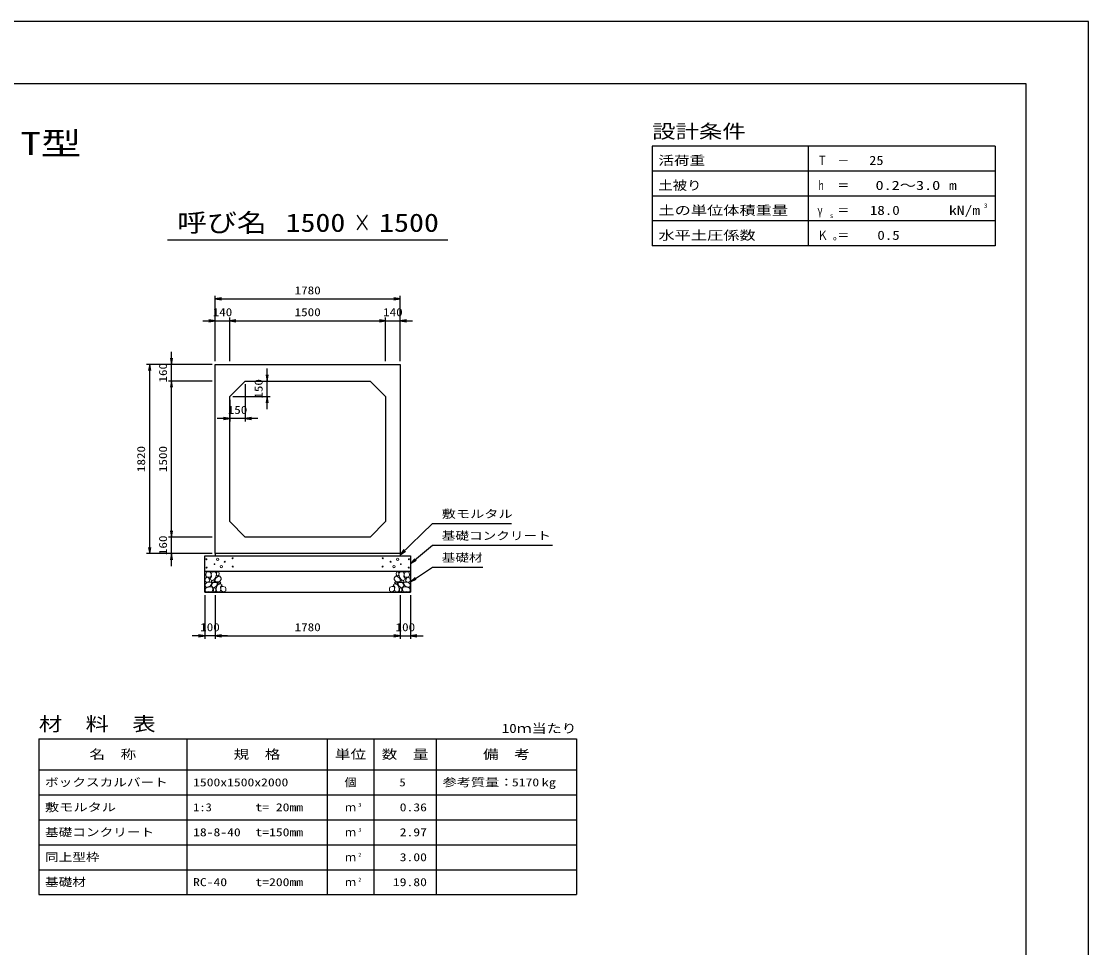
# Model space of a CAD drawing. Units: millimetres at full size. Extents: x 0 to 25230, y 0 to 17820.
# Drawn here: x 14960 to 25230, y 8910 to 17820 of the extents above; entities that cross this region are included whole.
import ezdxf
from ezdxf.enums import TextEntityAlignment as Align

# ---------------------------------------------------------------- set-up
doc = ezdxf.new("R2010")
doc.units = ezdxf.units.MM
for name, color, linetype, lineweight in [('D-DCR-HCHn', 4, 'Continuous', 9), ('D-MTR-FRAM', 7, 'Continuous', 25), ('D-MTR-LINE', 7, 'Continuous', 25), ('D-STR-DIM', 7, 'Continuous', 25), ('D-STR-STRn', 1, 'Continuous', 25), ('D-STR-TXT', 7, 'Continuous', 25), ('D-TTL', 2, 'Continuous', 25), ('D-TTL-FRAM', 2, 'Continuous', 25), ('D-TTL-LINE', 7, 'Continuous', 25), ('D-TTL-TXT', 7, 'Continuous', 25)]:
    doc.layers.add(name, color=color, linetype=linetype, lineweight=lineweight)
doc.layers.add('D-MTR', color=7, linetype='Continuous')
doc.layers.add('D-MTR-TXT', color=7, linetype='Continuous')
doc.styles.add('ＭＳ ゴシック', font='')
doc.styles.get('ＭＳ ゴシック').set_extended_font_data('MS Gothic')

# ---------------------------------------------------------------- blocks, each defined once
blk = doc.blocks.new('open_arrow')
at = {"color": 0, "linetype": 'Continuous', "lineweight": -2}
blk.add_lwpolyline([(7.5, 1.25), (0, 0), (7.5, -1.25)], dxfattribs=at)

msp = doc.modelspace()

# ---------------------------------------------------------------- linework, layer by layer
at = {"layer": 'D-DCR-HCHn'}
for points in [[(16732.281, 12463.808), (16725.346, 12443.005), (16734.592, 12429.136), (16757.707, 12426.824), (16773.488, 12433.599), (16766.952, 12449.939), (16771.575, 12459.185), (16762.33, 12468.431), (16748.461, 12473.053)], [(16776.198, 12521.594), (16755.395, 12526.217), (16736.904, 12516.971), (16734.592, 12496.168), (16739.215, 12479.988), (16762.33, 12473.053), (16778.51, 12473.053), (16785.444, 12484.611), (16785.444, 12510.037)], [(16794.69, 12523.906), (16787.756, 12503.102), (16790.067, 12479.988), (16773.887, 12454.562), (16794.69, 12443.005), (16817.805, 12454.562), (16831.673, 12473.053), (16836.296, 12503.102), (16831.673, 12519.283), (16817.805, 12526.217)], [(16799.313, 12443.005), (16787.756, 12433.759), (16792.379, 12426.824), (16808.559, 12426.824), (16815.493, 12429.136), (16820.116, 12438.382), (16813.182, 12445.316)], [(16833.985, 12468.431), (16822.427, 12440.693), (16831.673, 12429.136), (16859.411, 12429.136), (16870.968, 12433.759), (16882.525, 12449.939), (16882.525, 12463.808), (16870.968, 12482.299), (16857.099, 12484.611)], [(16838.608, 12519.283), (16838.608, 12491.545), (16850.165, 12484.611), (16861.722, 12491.545), (16864.034, 12507.725), (16861.722, 12521.594), (16845.542, 12526.217)], [(18596.015, 12468.431), (18607.573, 12440.693), (18598.327, 12429.136), (18570.589, 12429.136), (18559.032, 12433.759), (18547.475, 12449.939), (18547.475, 12463.808), (18559.032, 12482.299), (18572.901, 12484.611)], [(18591.392, 12519.283), (18591.392, 12491.545), (18579.835, 12484.611), (18568.278, 12491.545), (18565.966, 12507.725), (18568.278, 12521.594), (18584.458, 12526.217)], [(18635.31, 12523.906), (18642.244, 12503.102), (18639.933, 12479.988), (18656.113, 12454.562), (18635.31, 12443.005), (18612.195, 12454.562), (18598.327, 12473.053), (18593.704, 12503.102), (18598.327, 12519.283), (18612.195, 12526.217)], [(18630.687, 12443.005), (18642.244, 12433.759), (18637.621, 12426.824), (18621.441, 12426.824), (18614.507, 12429.136), (18609.884, 12438.382), (18616.818, 12445.316)], [(18653.802, 12521.594), (18674.605, 12526.217), (18693.096, 12516.971), (18695.408, 12496.168), (18690.785, 12479.988), (18667.67, 12473.053), (18651.49, 12473.053), (18644.556, 12484.611), (18644.556, 12510.037)], [(18697.719, 12463.808), (18704.654, 12443.005), (18695.408, 12429.136), (18672.293, 12426.824), (18656.512, 12433.599), (18663.048, 12449.939), (18658.425, 12459.185), (18667.67, 12468.431), (18681.539, 12473.053)], [(16776.155, 12387.009), (16793.277, 12412.692), (16791.137, 12419.112), (16767.594, 12425.533), (16746.192, 12423.393), (16731.21, 12410.551), (16729.07, 12395.57), (16731.21, 12380.588), (16748.332, 12376.308)], [(16784.716, 12333.503), (16799.698, 12339.924), (16803.978, 12361.326), (16795.417, 12376.308), (16780.435, 12380.588), (16761.173, 12378.448), (16739.771, 12369.887), (16729.07, 12357.045), (16729.07, 12342.064), (16735.49, 12333.503), (16761.173, 12335.643)], [(16836.082, 12387.009), (16846.783, 12412.692), (16838.222, 12423.393), (16812.539, 12423.393), (16801.838, 12419.112), (16791.137, 12404.131), (16791.137, 12391.289), (16801.838, 12374.167), (16814.679, 12372.027)], [(16831.801, 12339.924), (16831.801, 12365.606), (16821.1, 12372.027), (16810.399, 12365.606), (16808.259, 12350.625), (16810.399, 12337.783), (16825.381, 12333.503)], [(16872.466, 12335.643), (16878.886, 12354.905), (16876.746, 12376.308), (16891.728, 12399.85), (16872.466, 12410.551), (16851.063, 12399.85), (16838.222, 12382.728), (16833.941, 12354.905), (16838.222, 12339.924), (16851.063, 12333.503)], [(16868.185, 12410.551), (16878.886, 12419.112), (16874.606, 12425.533), (16859.624, 12425.533), (16853.204, 12423.393), (16848.923, 12414.832), (16855.344, 12408.411)], [(16889.588, 12337.783), (16908.85, 12333.503), (16925.972, 12342.064), (16928.112, 12361.326), (16923.831, 12376.308), (16902.429, 12382.728), (16887.447, 12382.728), (16881.027, 12372.027), (16881.027, 12348.484)], [(18540.412, 12337.783), (18521.15, 12333.503), (18504.028, 12342.064), (18501.888, 12361.326), (18506.169, 12376.308), (18527.571, 12382.728), (18542.553, 12382.728), (18548.973, 12372.027), (18548.973, 12348.484)], [(18557.534, 12335.643), (18551.114, 12354.905), (18553.254, 12376.308), (18538.272, 12399.85), (18557.534, 12410.551), (18578.937, 12399.85), (18591.778, 12382.728), (18596.059, 12354.905), (18591.778, 12339.924), (18578.937, 12333.503)], [(18561.815, 12410.551), (18551.114, 12419.112), (18555.394, 12425.533), (18570.376, 12425.533), (18576.796, 12423.393), (18581.077, 12414.832), (18574.656, 12408.411)], [(18593.918, 12387.009), (18583.217, 12412.692), (18591.778, 12423.393), (18617.461, 12423.393), (18628.162, 12419.112), (18638.863, 12404.131), (18638.863, 12391.289), (18628.162, 12374.167), (18615.321, 12372.027)], [(18598.199, 12339.924), (18598.199, 12365.606), (18608.9, 12372.027), (18619.601, 12365.606), (18621.741, 12350.625), (18619.601, 12337.783), (18604.619, 12333.503)], [(18645.284, 12333.503), (18630.302, 12339.924), (18626.022, 12361.326), (18634.583, 12376.308), (18649.565, 12380.588), (18668.827, 12378.448), (18690.229, 12369.887), (18700.93, 12357.045), (18700.93, 12342.064), (18694.51, 12333.503), (18668.827, 12335.643)], [(18653.845, 12387.009), (18636.723, 12412.692), (18638.863, 12419.112), (18662.406, 12425.533), (18683.808, 12423.393), (18698.79, 12410.551), (18700.93, 12395.57), (18698.79, 12380.588), (18681.668, 12376.308)]]:
    msp.add_lwpolyline(points, close=True, dxfattribs=at)
for centre, radius in [((16741.091, 12646.145), 4.5), ((16850.004, 12646.145), 11.25), ((16992.197, 12655.221), 4.5), ((18437.803, 12655.221), 4.5), ((18579.996, 12646.145), 11.25), ((18688.909, 12646.145), 4.5), ((16742.803, 12565.879), 4.5), ((16818.437, 12598.641), 4.5), ((16884.996, 12574.955), 11.25), ((16916.563, 12622.459), 4.5), ((16993.909, 12574.955), 4.5), ((18436.091, 12574.955), 4.5), ((18513.437, 12622.459), 4.5), ((18545.004, 12574.955), 11.25), ((18611.563, 12598.641), 4.5), ((18687.197, 12565.879), 4.5)]:
    msp.add_circle(centre, radius, dxfattribs=at)
at = {"layer": 'D-MTR-FRAM'}
for p, q in [((15127.5, 10920), (20302.5, 10920)), ((15127.5, 10920), (15127.5, 9420)), ((20302.5, 10920), (20302.5, 9420)), ((15127.5, 9420), (20302.5, 9420))]:
    msp.add_line(p, q, dxfattribs=at)
at = {"layer": 'D-MTR-LINE'}
for p, q in [((16552.5, 10920), (16552.5, 9420)), ((17902.5, 10920), (17902.5, 9420)), ((18352.5, 10920), (18352.5, 9420)), ((18952.5, 10920), (18952.5, 9420)), ((15127.5, 10620), (20302.5, 10620)), ((15127.5, 10380), (20302.5, 10380)), ((15127.5, 10140), (20302.5, 10140)), ((15127.5, 9900), (20302.5, 9900)), ((15127.5, 9660), (20302.5, 9660))]:
    msp.add_line(p, q, dxfattribs=at)
at = {"layer": 'D-STR-DIM'}
for p, q in [((16825, 14550), (16825, 15180)), ((16825, 15150), (18605, 15150)), ((18605, 14550), (18605, 15180)), ((16705, 14940), (17085, 14940)), ((16825, 14550), (16825, 14970)), ((16965, 14550), (16965, 14970)), ((16965, 14550), (16965, 14970)), ((16965, 14940), (18465, 14940)), ((18345, 14940), (18725, 14940)), ((18465, 14550), (18465, 14970)), ((18465, 14550), (18465, 14970)), ((18605, 14550), (18605, 14970)), ((16405, 14240), (16405, 14640)), ((16795, 14520), (16165, 14520)), ((16195, 12700), (16195, 14520)), ((16795, 14520), (16375, 14520)), ((17325, 14090), (17325, 14480)), ((16795, 14360), (16375, 14360)), ((16795, 14360), (16375, 14360)), ((16405, 12860), (16405, 14360)), ((17115, 14330), (17115, 13970)), ((17145, 14360), (17355, 14360)), ((16965, 14180), (16965, 13970)), ((16995, 14210), (17355, 14210)), ((17235, 14000), (16845, 14000)), ((16405, 12580), (16405, 12980)), ((16795, 12860), (16375, 12860)), ((16795, 12860), (16375, 12860)), ((16795, 12700), (16165, 12700)), ((16795, 12700), (16375, 12700)), ((16725, 12300), (16725, 11880)), ((16825, 12300), (16825, 11880)), ((16825, 12300), (16825, 11880)), ((18605, 12300), (18605, 11880)), ((18605, 12300), (18605, 11880)), ((18705, 12300), (18705, 11880)), ((16945, 11910), (16605, 11910)), ((16825, 11910), (18605, 11910)), ((18485, 11910), (18825, 11910))]:
    msp.add_line(p, q, dxfattribs=at)
at = {"layer": 'D-STR-STRn'}
for p, q in [((16825, 14520), (18605, 14520)), ((16825, 12700), (16825, 14520)), ((18605, 14520), (18605, 12700)), ((17115, 14360), (16965, 14210)), ((17115, 14360), (18315, 14360)), ((18465, 14210), (18315, 14360)), ((16965, 13010), (16965, 14210)), ((18465, 14210), (18465, 13010)), ((16965, 13010), (17115, 12860)), ((18315, 12860), (18465, 13010)), ((18315, 12860), (17115, 12860)), ((16725, 12330), (16725, 12680)), ((16725, 12680), (18705, 12680)), ((18605, 12700), (16825, 12700)), ((16825, 12700), (16825, 12680)), ((18605, 12700), (18605, 12680)), ((18705, 12680), (18705, 12330)), ((16725, 12530), (18705, 12530)), ((16725, 12330), (18705, 12330))]:
    msp.add_line(p, q, dxfattribs=at)
at = {"layer": 'D-STR-TXT'}
for points in [[(18605, 12690), (18915, 12990), (18975, 12990), (19674.975, 12990)], [(18705, 12605), (18915, 12780), (18975, 12780), (20070.457, 12780)], [(18705, 12430), (18915, 12570), (18975, 12570), (19399.416, 12570)]]:
    msp.add_lwpolyline(points, dxfattribs=at)
at = {"layer": 'D-TTL'}
for points in [[(0, 0), (25230, 0), (25230, 17820), (0, 17820)], [(600, 600), (24630, 600), (24630, 17220), (600, 17220)]]:
    msp.add_lwpolyline(points, close=True, dxfattribs=at)
at = {"layer": 'D-TTL-FRAM'}
for p, q in [((24330, 16620), (21030, 16620)), ((21030, 16620), (21030, 15660)), ((24330, 16620), (24330, 15660)), ((24330, 15660), (21030, 15660))]:
    msp.add_line(p, q, dxfattribs=at)
at = {"layer": 'D-TTL-LINE'}
for p, q in [((22530, 16620), (22530, 15660)), ((24330, 16380), (21030, 16380)), ((24330, 16140), (21030, 16140)), ((24330, 15900), (21030, 15900))]:
    msp.add_line(p, q, dxfattribs=at)
at = {"layer": 'D-TTL-TXT'}
msp.add_line((16365, 15720), (19065, 15720), dxfattribs=at)

# ---------------------------------------------------------------- block references
at = {"layer": 'D-STR-DIM', "xscale": 8, "yscale": 8}
for p in [(16825, 15150), (16965, 14940), (16965, 14940), (18605, 14940), (17115, 14000), (16825, 11910), (16825, 11910), (18705, 11910)]:
    msp.add_blockref('open_arrow', p, dxfattribs=at)
for p, rotation in [((18605, 15150), 180), ((16825, 14940), 180), ((18465, 14940), 180), ((18465, 14940), 180), ((16195, 14520), 270), ((16405, 14520), 90), ((17325, 14360), 90), ((16405, 14360), 270), ((16405, 14360), 270), ((17325, 14210), 270), ((16965, 14000), 180), ((16405, 12860), 90), ((16405, 12860), 90), ((16195, 12700), 90), ((16405, 12700), 270), ((16725, 11910), 180), ((18605, 11910), 180), ((18605, 11910), 180)]:
    msp.add_blockref('open_arrow', p, dxfattribs=dict(at, rotation=rotation))
at = {"layer": 'D-STR-TXT', "xscale": 8, "yscale": 8}
for p, rotation in [((18605, 12690), 44.1), ((18705, 12605), 39.8), ((18705, 12430), 33.7)]:
    msp.add_blockref('open_arrow', p, dxfattribs=dict(at, rotation=rotation))

# ---------------------------------------------------------------- texts
at = {"layer": 'D-MTR', "style": 'ＭＳ ゴシック', "width": 1.25}
msp.add_text('材\u3000料\u3000表', height=132, dxfattribs=at).set_placement((15127.5, 10956), align=Align.BOTTOM_LEFT)
at = {"layer": 'D-MTR', "style": 'ＭＳ ゴシック', "width": 1.2}
msp.add_text('10ｍ当たり', height=87.98, dxfattribs=at).set_placement((20302.5, 10949), align=Align.BOTTOM_RIGHT)
at = {"layer": 'D-MTR-TXT', "style": 'ＭＳ ゴシック'}
for s, height, width, p in [('名\u3000称', 87.98, 1.25, (15840, 10770)), ('規\u3000格', 87.98, 1.25, (17227.5, 10770)), ('単位', 87.98, 1.25, (18127.5, 10770)), ('数\u3000量', 87.98, 1.25, (18652.5, 10770)), ('備\u3000考', 87.98, 1.25, (19627.5, 10770)), ('個', 76.98, 1.1, (18127.5, 10500))]:
    msp.add_text(s, height=height, dxfattribs=dict(at, width=width)).set_placement(p, align=Align.MIDDLE_CENTER)
for s, width, p in [('ボックスカルバート', 1.25, (15187.5, 10500)), ('1500x1500x2000', 1.25, (16612.5, 10500)), ('参考質量：    kg', 1.3, (19012.5, 10500)), ('敷モルタル', 1.3, (15187.5, 10260)), ('1:3', 1.15, (16612.5, 10260)), ('t= 20mm', 1.25, (17212.5, 10260)), ('基礎コンクリート', 1.25, (15187.5, 10020)), ('18-8-40', 1.25, (16612.5, 10020)), ('t=150mm', 1.25, (17212.5, 10020)), ('同上型枠', 1.25, (15187.5, 9780)), ('基礎材', 1.25, (15187.5, 9540)), ('RC-40', 1.25, (16612.5, 9540)), ('t=200mm', 1.25, (17212.5, 9540))]:
    msp.add_text(s, height=76.98, dxfattribs=dict(at, width=width)).set_placement(p, align=Align.MIDDLE_LEFT)
for s, width, p in [('5', 1.15, (18657.83, 10500)), ('5170', 1.25, (19942.5, 10500)), ('0.36', 1.25, (18862.5, 10260)), ('2.97', 1.25, (18862.5, 10020)), ('3.00', 1.25, (18862.5, 9780)), ('19.80', 1.25, (18862.5, 9540))]:
    msp.add_text(s, height=76.98, dxfattribs=dict(at, width=width)).set_placement(p, align=Align.MIDDLE_RIGHT)
for p in [(18127.5, 10260), (18127.5, 10020), (18127.5, 9780), (18127.5, 9540)]:
    msp.add_text('ｍ', height=76.98, dxfattribs=at).set_placement(p, align=Align.MIDDLE_CENTER)
at = {"layer": 'D-MTR-TXT', "style": 'ＭＳ ゴシック', "width": 1.15}
for s, p in [('3', (18202.5, 10253)), ('3', (18202.5, 10013)), ('2', (18202.5, 9773)), ('2', (18202.5, 9533))]:
    msp.add_text(s, height=38.49, dxfattribs=at).set_placement(p, align=Align.BOTTOM_LEFT)
at = {"layer": 'D-STR-DIM', "style": 'ＭＳ ゴシック', "width": 1.2}
for s, p in [('1780', (17715, 15232.5)), ('140', (16895, 15022.5)), ('1500', (17715, 15022.5)), ('140', (18535, 15022.5)), ('150', (17040, 14082.5)), ('100', (16775, 11992.5)), ('1780', (17715, 11992.5)), ('100', (18655, 11992.5))]:
    msp.add_text(s, height=76.98, dxfattribs=at).set_placement(p, align=Align.MIDDLE_CENTER)
for s, p in [('160', (16322.5, 14440)), ('150', (17242.5, 14285)), ('1820', (16112.5, 13610)), ('1500', (16322.5, 13610)), ('160', (16322.5, 12780))]:
    msp.add_text(s, height=76.98, rotation=90, dxfattribs=at).set_placement(p, align=Align.MIDDLE_CENTER)
at = {"layer": 'D-STR-TXT', "style": 'ＭＳ ゴシック'}
for s, width, p in [('敷モルタル', 1.3, (19005, 13020)), ('基礎コンクリート', 1.25, (19005, 12810)), ('基礎材', 1.25, (19005, 12600))]:
    msp.add_text(s, height=76.98, dxfattribs=dict(at, width=width)).set_placement(p, align=Align.BOTTOM_LEFT)
at = {"layer": 'D-TTL-TXT', "style": 'ＭＳ ゴシック'}
for s, height, width, p in [('設計条件', 132, 1.25, (21030, 16656)), ('活荷重', 87.98, 1.25, (21090, 16412)), ('Ｔ', 87.98, 0.75, (22620, 16412)), ('－', 87.98, 0.95, (22812, 16412)), ('土被り', 87.98, 1.15, (21090, 16172)), ('ｈ', 87.98, 0.6, (22620, 16172)), ('＝', 87.98, 0.95, (22812, 16172)), ('m', 87.98, 1.25, (23886, 16172)), ('土の単位体積重量', 87.98, 1.3, (21090, 15932)), ('γ', 87.98, 0.75, (22620, 15932)), ('＝', 87.98, 0.95, (22812, 15932)), ('kN/m', 87.98, 1.25, (23886, 15932)), ('3', 43.99, 1.15, (24222, 16012)), ('s', 43.99, 1.15, (22740, 15916)), ('水平土圧係数', 87.98, 1.3, (21090, 15692)), ('Ｋ', 87.98, 0.85, (22620, 15692)), ('o', 43.99, 1.2, (22770, 15700)), ('＝', 87.98, 0.95, (22812, 15692))]:
    msp.add_text(s, height=height, dxfattribs=dict(at, width=width)).set_placement(p, align=Align.BOTTOM_LEFT)
for s, height, width, p in [('DCJボックスカルバート K型・T型', 219.9, 1.3, (12615, 16470)), ('呼び名', 176, 1.2, (16890, 15742.5)), ('1500', 176, 1.2, (17790, 15742.5)), ('×', 176, 0.7, (18240, 15742.5)), ('1500', 176, 1.2, (18690, 15742.5))]:
    msp.add_text(s, height=height, dxfattribs=dict(at, width=width)).set_placement(p, align=Align.BOTTOM_CENTER)
for s, width, p in [('25', 1.15, (23256.061, 16412)), ('0.2～3.0', 1.3, (23801.848, 16172)), ('18.0', 1.2, (23412, 15932)), ('0.5', 1.2, (23412, 15692))]:
    msp.add_text(s, height=87.98, dxfattribs=dict(at, width=width)).set_placement(p, align=Align.BOTTOM_RIGHT)

doc.saveas('drawing.dxf')
